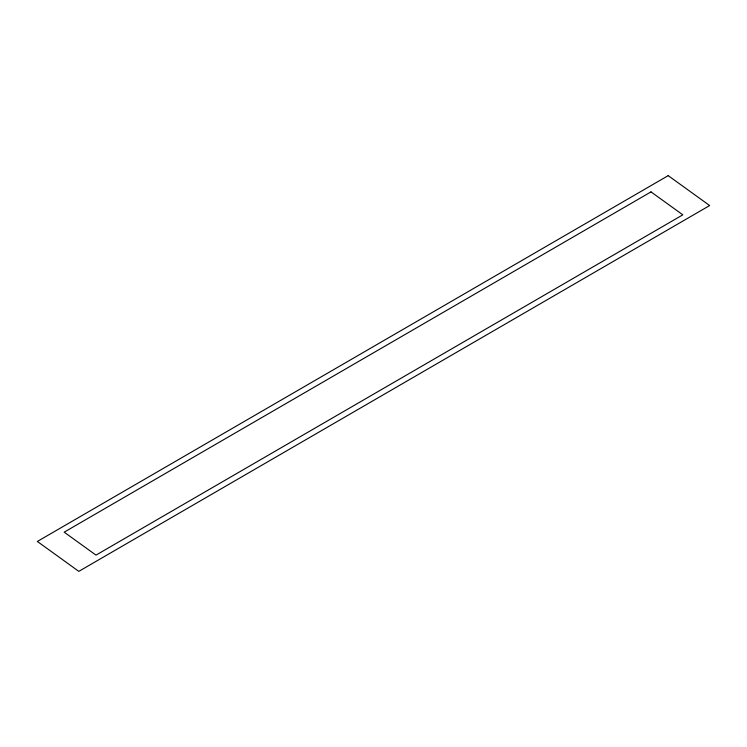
<?xml version="1.0" encoding="UTF-8"?>
<svg xmlns="http://www.w3.org/2000/svg" width="747" height="747" viewBox="0 0 747 747"><rect width="100%" height="100%" fill="white"/><g stroke="black" fill="none" stroke-linecap="round" stroke-linejoin="round"><path stroke-width="1.12" d="M668.201 175.638L37.35 541.454L78.799 571.362L709.65 205.546L668.201 175.638M651.001 191.886L64.186 532.163L95.999 555.114L682.814 214.837L651.001 191.886"/></g></svg>
